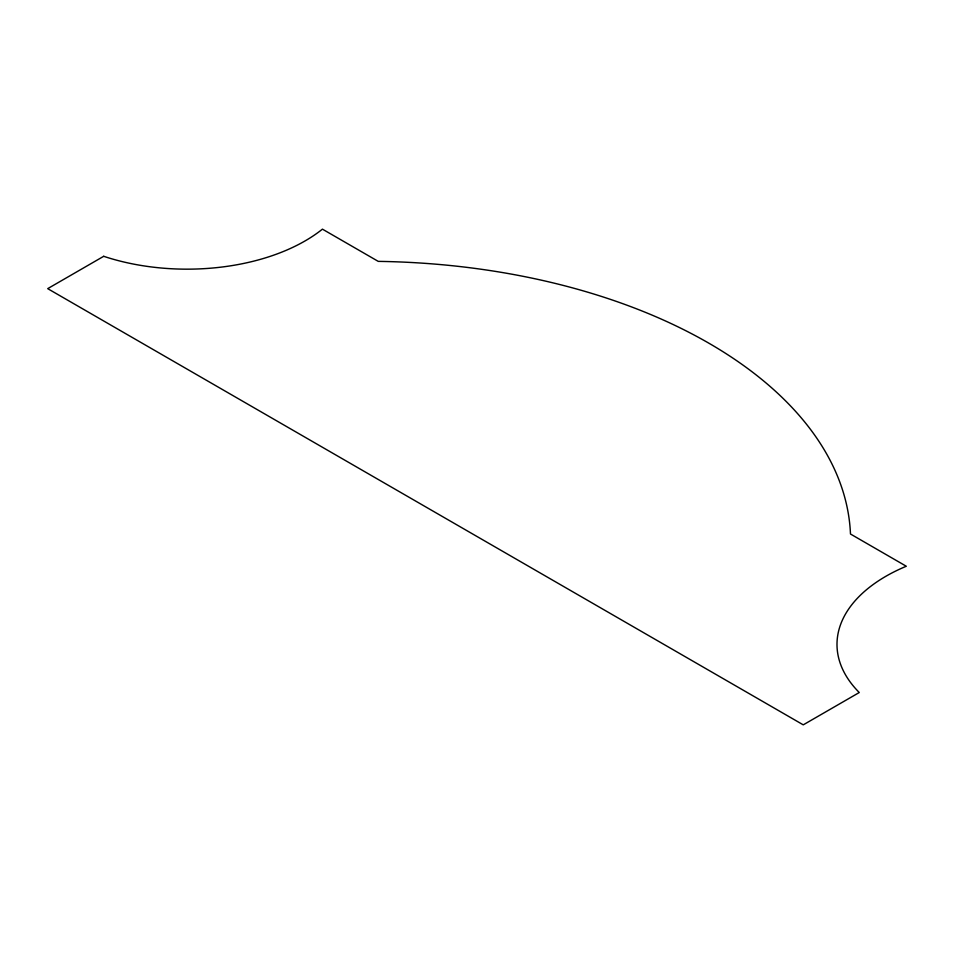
<?xml version="1.0" encoding="UTF-8"?>
<svg xmlns="http://www.w3.org/2000/svg" width="954" height="954" viewBox="0 0 954 954"><rect width="100%" height="100%" fill="white"/><g stroke="black" fill="none" stroke-linecap="round" stroke-linejoin="round"><path stroke-width="1.43" d="M103.7 256.304L47.7 288.645L803.256 724.849L859.256 692.521A166.95 96.39 0 0 1 906.3 566.247L850.479 534.013A484.167 279.534 0 0 0 378.249 261.372L322.428 229.151A166.95 96.39 0 0 1 103.7 256.304"/></g></svg>
